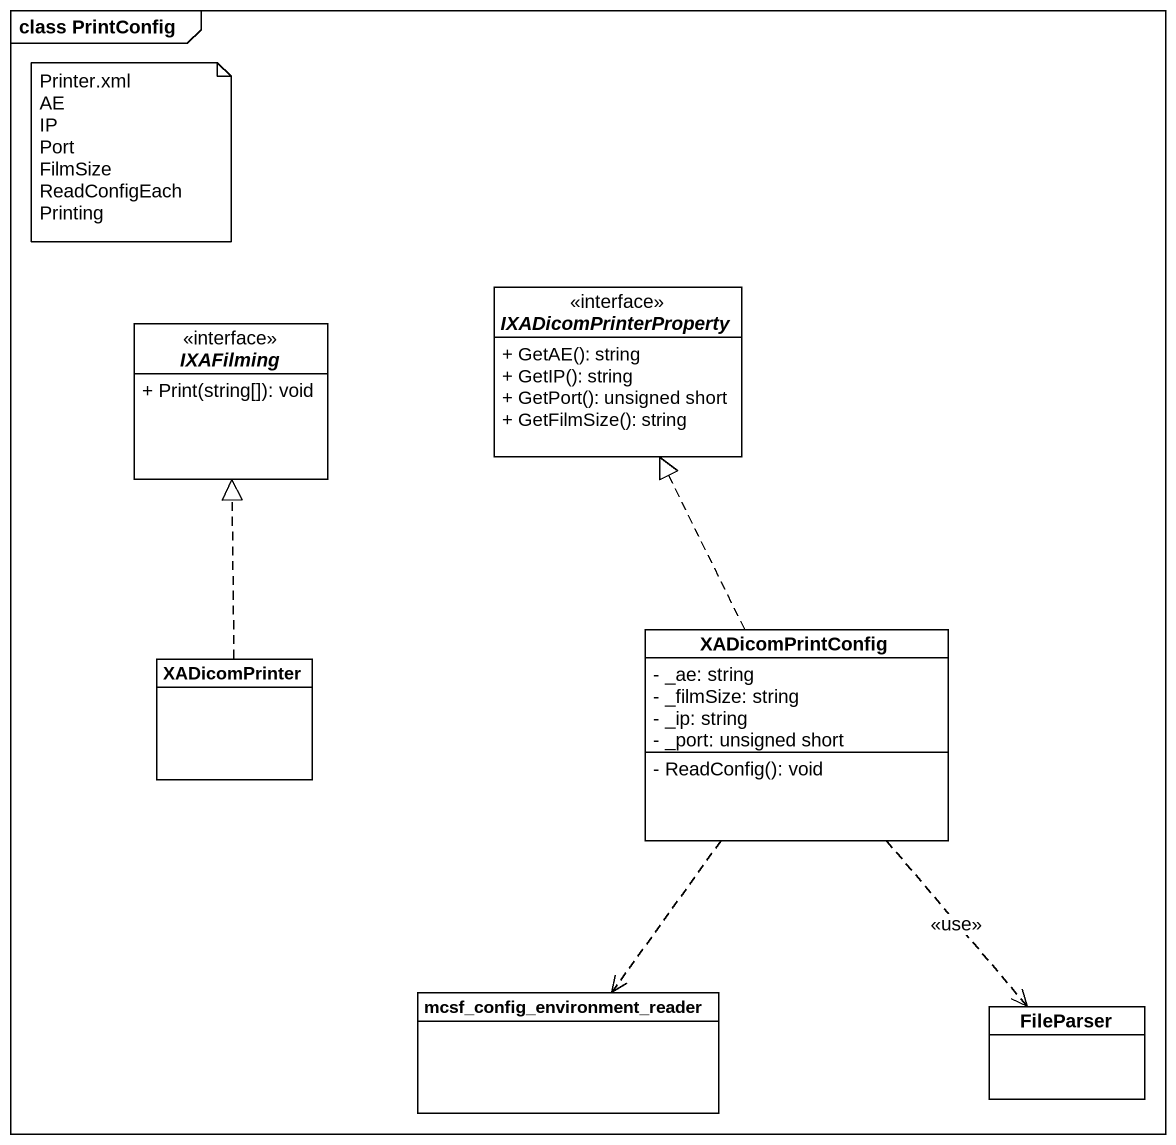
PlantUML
@startuml
mainframe class PrintConfig
hide circle
hide empty members
skinparam classAttributeIconSize 0
interface IXADicomPrinterProperty {
  + GetAE(): string
  + GetIP(): string
  + GetPort(): unsigned short
  + GetFilmSize(): string
}
interface IXAFilming {
  + Print(string[]): void
}
class XADicomPrinter
class XADicomPrintConfig {
  - _ae: string
  - _filmSize: string
  - _ip: string
  - _port: unsigned short
  - ReadConfig(): void
}
class "mcsf_config_environment_reader" as mcsf_config_environment
class FileParser
XADicomPrinter .up.|> IXAFilming
XADicomPrintConfig .up.|> IXADicomPrinterProperty
XADicomPrintConfig ..> mcsf_config_environment
XADicomPrintConfig ..> FileParser : <<use>>
note as N1
  Printer.xml
  AE
  IP
  Port
  FilmSize
  ReadConfigEachPrinting
end note
@enduml
